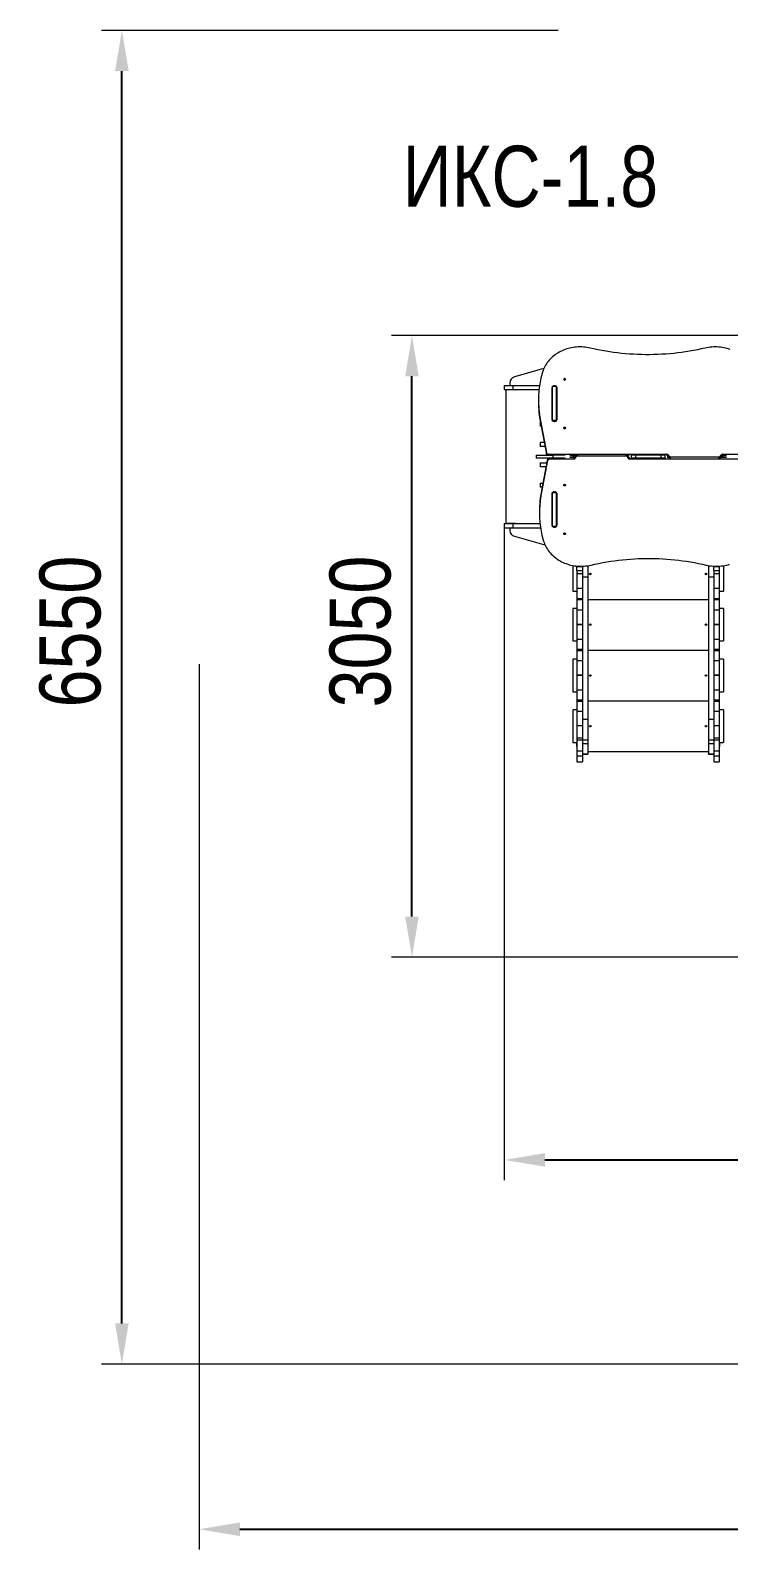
# Model space of a CAD drawing. Header units: millimetres. Extents: x -4444 to 4178, y -4283 to 3184.
# Drawn here: x -4444 to -1010, y -4283 to 3184 of the extents above; entities that cross this region are included whole.
import ezdxf

# ---------------------------------------------------------------- set-up
doc = ezdxf.new("R2010")
doc.units = ezdxf.units.MM
for name, color, linetype in [('DIKOM_АРТИКУЛ', 7, 'Continuous'), ('DIKOM_ОБЪЕКТ', 7, 'Continuous'), ('DIKOM_РАЗМЕР_ЗОНА', 7, 'Continuous'), ('DIKOM_РАЗМЕР_ОБЪЕКТА', 7, 'Continuous')]:
    doc.layers.add(name, color=color, linetype=linetype)
doc.styles.add('style1', font='arial.ttf', dxfattribs={"width": 0.8})
doc.dimstyles.new('1-50', dxfattribs={"dimtxt": 300, "dimasz": 200, "dimexe": 100, "dimexo": 0, "dimgap": 100, "dimtad": 1, "dimtxsty": 'style1', "dimcen": 200, "dimclrd": 7, "dimclre": 7, "dimclrt": 7, "dimadec": 1, "dimazin": 2, "dimtfac": 1, "dimtmove": 0, "dimatfit": 2, "dimfxl": 0, "dimlwd": 25, "dimlwe": 18, "dimarcsym": 0})

# ---------------------------------------------------------------- blocks, each defined once
blk = doc.blocks.new('*D9')
at = {"layer": 'Defpoints', "color": 0, "transparency": 16777216}
for p in [(-2113.4, 739.2), (2678.5, 739.2), (2678.5, -2367.6)]:
    blk.add_point(p, dxfattribs=at)
at = {"layer": 'DIKOM_РАЗМЕР_ОБЪЕКТА', "color": 7, "lineweight": 18, "transparency": 16777216}
for p, q in [((-2113.4, 739.2), (-2113.4, -2467.6)), ((2678.5, 739.2), (2678.5, -2467.6))]:
    blk.add_line(p, q, dxfattribs=at)
at = {"layer": 'DIKOM_РАЗМЕР_ОБЪЕКТА', "color": 7, "lineweight": 25, "transparency": 16777216}
blk.add_line((-1913.4, -2367.6), (2478.5, -2367.6), dxfattribs=at)
at = {"layer": 'DIKOM_РАЗМЕР_ОБЪЕКТА', "color": 7, "transparency": 16777216}
for points in [[(-1913.4, -2334.3), (-1913.4, -2400.9), (-2113.4, -2367.6)], [(2478.5, -2334.3), (2478.5, -2400.9), (2678.5, -2367.6)]]:
    blk.add_solid(points, dxfattribs=at)
at = {"layer": 'DIKOM_РАЗМЕР_ОБЪЕКТА', "color": 7, "transparency": 16777216, "insert": (158.5, -2114.4), "char_height": 300, "attachment_point": 5, "style": 'style1'}
blk.add_mtext('4800', dxfattribs=at)
blk = doc.blocks.new('*D10')
at = {"layer": 'Defpoints', "color": 0, "transparency": 16777216}
for p in [(-2567, 1683.7), (-806.9, 1683.7), (1281.1, -1371.2)]:
    blk.add_point(p, dxfattribs=at)
at = {"layer": 'DIKOM_РАЗМЕР_ОБЪЕКТА', "color": 7, "lineweight": 18, "transparency": 16777216}
for p, q in [((-806.9, 1683.7), (-2667, 1683.7)), ((1281.1, -1371.2), (-2667, -1371.2))]:
    blk.add_line(p, q, dxfattribs=at)
at = {"layer": 'DIKOM_РАЗМЕР_ОБЪЕКТА', "color": 7, "lineweight": 25, "transparency": 16777216}
blk.add_line((-2567, -1171.2), (-2567, 1483.7), dxfattribs=at)
at = {"layer": 'DIKOM_РАЗМЕР_ОБЪЕКТА', "color": 7, "transparency": 16777216}
for points in [[(-2600.4, 1483.7), (-2533.7, 1483.7), (-2567, 1683.7)], [(-2600.4, -1171.2), (-2533.7, -1171.2), (-2567, -1371.2)]]:
    blk.add_solid(points, dxfattribs=at)
at = {"layer": 'DIKOM_РАЗМЕР_ОБЪЕКТА', "color": 7, "transparency": 16777216, "insert": (-2820.3, 229.2), "char_height": 300, "attachment_point": 5, "rotation": 90, "style": 'style1'}
blk.add_mtext('3050', dxfattribs=at)
blk = doc.blocks.new('*D11')
at = {"layer": 'Defpoints', "color": 0, "transparency": 16777216}
for p in [(4178.5, 239.2), (-3613.4, 69.4), (4178.5, -4182.7)]:
    blk.add_point(p, dxfattribs=at)
at = {"layer": 'DIKOM_РАЗМЕР_ЗОНА', "color": 7, "lineweight": 18, "transparency": 16777216}
for p, q in [((4178.5, 239.2), (4178.5, -4282.7)), ((-3613.4, 69.4), (-3613.4, -4282.7))]:
    blk.add_line(p, q, dxfattribs=at)
at = {"layer": 'DIKOM_РАЗМЕР_ЗОНА', "color": 7, "lineweight": 25, "transparency": 16777216}
blk.add_line((-3413.4, -4182.7), (3978.5, -4182.7), dxfattribs=at)
at = {"layer": 'DIKOM_РАЗМЕР_ЗОНА', "color": 7, "transparency": 16777216}
for points in [[(-3413.4, -4149.3), (-3413.4, -4216), (-3613.4, -4182.7)], [(3978.5, -4149.3), (3978.5, -4216), (4178.5, -4182.7)]]:
    blk.add_solid(points, dxfattribs=at)
at = {"layer": 'DIKOM_РАЗМЕР_ЗОНА', "color": 7, "transparency": 16777216, "insert": (495.7, -3929.5), "char_height": 300, "attachment_point": 5, "style": 'style1'}
blk.add_mtext('7800', dxfattribs=at)
blk = doc.blocks.new('*D12')
at = {"layer": 'Defpoints', "color": 0, "transparency": 16777216}
for p in [(-3993.6, 3183.7), (-1848.1, 3183.7), (607, -3371.2)]:
    blk.add_point(p, dxfattribs=at)
at = {"layer": 'DIKOM_РАЗМЕР_ЗОНА', "color": 7, "lineweight": 18, "transparency": 16777216}
for p, q in [((-1848.1, 3183.7), (-4093.6, 3183.7)), ((607, -3371.2), (-4093.6, -3371.2))]:
    blk.add_line(p, q, dxfattribs=at)
at = {"layer": 'DIKOM_РАЗМЕР_ЗОНА', "color": 7, "lineweight": 25, "transparency": 16777216}
blk.add_line((-3993.6, -3171.2), (-3993.6, 2983.7), dxfattribs=at)
at = {"layer": 'DIKOM_РАЗМЕР_ЗОНА', "color": 7, "transparency": 16777216}
for points in [[(-4026.9, 2983.7), (-3960.2, 2983.7), (-3993.6, 3183.7)], [(-4026.9, -3171.2), (-3960.2, -3171.2), (-3993.6, -3371.2)]]:
    blk.add_solid(points, dxfattribs=at)
at = {"layer": 'DIKOM_РАЗМЕР_ЗОНА', "color": 7, "transparency": 16777216, "insert": (-4246.7, 229.2), "char_height": 300, "attachment_point": 5, "rotation": 90, "style": 'style1'}
blk.add_mtext('6550', dxfattribs=at)

msp = doc.modelspace()

# ---------------------------------------------------------------- linework, layer by layer
at = {"layer": 'DIKOM_ОБЪЕКТ', "color": 7, "linetype": 'Continuous', "lineweight": 15}
for p, q in [((-1918.623, 1521.519), (-2063.514, 1480.949)), ((-2113.425, 1439.214), (-2113.425, 1418.214)), ((-2113.425, 1439.214), (-2070.741, 1439.214)), ((-2085.425, 1452.06), (-2085.425, 1445.214)), ((-2070.741, 1439.214), (-2070.741, 1418.214)), ((-2070.741, 1439.214), (-1939.485, 1439.214)), ((-1877.175, 1269.874), (-1877.175, 1428.789)), ((-1876.425, 1433.619), (-1876.425, 1434.69)), ((-1855.425, 1433.619), (-1876.425, 1433.619)), ((-1876.425, 1267.227), (-1876.425, 1433.619)), ((-1858.336, 1434.732), (-1873.514, 1434.732)), ((-1868.175, 1436.583), (-1863.675, 1436.583)), ((-1868.175, 1436.583), (-1868.175, 1434.732)), ((-1863.675, 1436.583), (-1863.675, 1434.732)), ((-1855.425, 1433.619), (-1855.425, 1434.69)), ((-1855.425, 1267.227), (-1855.425, 1433.619)), ((-1855.425, 1423.343), (-1854.993, 1423.343)), ((-1854.675, 1428.789), (-1854.675, 1269.874)), ((-2113.425, 1418.214), (-2070.741, 1418.214)), ((-2105.425, 1411.214), (-2105.425, 767.214)), ((-2061.425, 1417.214), (-2099.425, 1417.214)), ((-2070.741, 1418.214), (-1942.273, 1418.214)), ((-1945.249, 1364.398), (-1945.249, 1356.898)), ((-1936.425, 1259.214), (-1936.425, 1238.214)), ((-1936.425, 1259.214), (-1935.392, 1259.214)), ((-1935.095, 1238.214), (-1936.425, 1238.214)), ((-1931.399, 1238.214), (-1935.095, 1238.214)), ((-1934.891, 1264.284), (-1905.598, 1108.506)), ((-1934.891, 1256.784), (-1934.891, 1264.284)), ((-1934.891, 1256.784), (-1905.598, 1101.006)), ((-1855.425, 1267.227), (-1876.425, 1267.227)), ((-1876.425, 1263.973), (-1876.425, 1267.227)), ((-1863.675, 1262.079), (-1868.175, 1262.079)), ((-1855.425, 1263.973), (-1855.425, 1267.227)), ((-1936.425, 1159.214), (-1936.425, 1138.214)), ((-1936.425, 1159.214), (-1935.095, 1159.214)), ((-1935.095, 1138.214), (-1936.425, 1138.214)), ((-1935.095, 1159.214), (-1916.544, 1159.214)), ((-1912.595, 1138.214), (-1935.095, 1138.214)), ((-1955.697, 1096.72), (-1955.697, 1081.72)), ((-1955.697, 1096.72), (-1874.522, 1096.72)), ((-1874.522, 1081.72), (-1955.697, 1081.72)), ((-1936.425, 1059.214), (-1936.425, 1038.214)), ((-1936.425, 1059.214), (-1935.095, 1059.214)), ((-1935.095, 1059.214), (-1904.067, 1059.214)), ((-1900.639, 1077.441), (-1929.932, 921.665)), ((-1900.639, 1069.941), (-1929.932, 914.165)), ((-1905.598, 1101.006), (-1905.598, 1108.506)), ((-1900.639, 1077.441), (-1900.639, 1069.941)), ((-1895.728, 1101.238), (-1314.268, 1101.24)), ((-1895.728, 1101.238), (-1895.728, 1096.72)), ((-1890.769, 1081.72), (-1890.769, 1077.21)), ((-1771.544, 1077.21), (-1890.769, 1077.21)), ((-1874.522, 1096.72), (-1874.522, 1081.72)), ((-1814.138, 1096.72), (-1874.522, 1096.72)), ((-1814.192, 1081.72), (-1874.522, 1081.72)), ((-1771.544, 1084.71), (-1790.277, 1084.71)), ((-1790.241, 1093.738), (-1761.75, 1093.738)), ((-1772.724, 1084.71), (-1772.724, 1093.738)), ((-1771.544, 1084.71), (-1771.544, 1077.21)), ((-1762.657, 1083.773), (-1762.657, 1091.273)), ((-1515.343, 1098.566), (-1752.782, 1098.566)), ((-1752.782, 1098.566), (-1752.782, 1091.066)), ((-1515.343, 1091.066), (-1752.782, 1091.066)), ((-1515.343, 1098.566), (-1515.343, 1091.066)), ((-1506.376, 1093.739), (-1498.721, 1093.739)), ((-1505.469, 1091.273), (-1505.469, 1083.773)), ((-1504.955, 1093.739), (-1504.955, 1089.646)), ((-1496.582, 1077.21), (-1496.582, 1084.291)), ((-915.121, 1077.212), (-1496.582, 1077.21)), ((-1487.865, 1096.72), (-1488.98, 1096.72)), ((-1487.865, 1081.72), (-1488.956, 1081.72)), ((-1487.865, 1081.72), (-1487.865, 1096.72)), ((-1467.821, 1096.72), (-1487.865, 1096.72)), ((-1467.821, 1081.72), (-1487.865, 1081.72)), ((-1343.029, 1096.72), (-1467.821, 1096.72)), ((-1467.821, 1096.72), (-1467.821, 1081.72)), ((-1343.029, 1081.72), (-1467.821, 1081.72)), ((-1343.029, 1096.72), (-1343.029, 1081.72)), ((-1322.985, 1096.72), (-1343.029, 1096.72)), ((-1322.985, 1081.72), (-1343.029, 1081.72)), ((-1322.985, 1096.72), (-1322.985, 1081.72)), ((-1321.868, 1096.72), (-1322.985, 1096.72)), ((-1321.895, 1081.72), (-1322.985, 1081.72)), ((-1314.268, 1101.24), (-1314.268, 1094.162)), ((-1304.473, 1084.71), (-1312.147, 1084.71)), ((-1305.895, 1084.71), (-1305.895, 1088.804)), ((-1305.381, 1087.176), (-1305.381, 1094.676)), ((-1295.506, 1087.383), (-1058.067, 1087.383)), ((-1295.506, 1079.989), (-1295.506, 1087.383)), ((-1058.067, 1079.99), (-1058.067, 1087.383)), ((-1020.565, 1084.711), (-1049.1, 1084.711)), ((-1048.193, 1094.676), (-1048.193, 1087.176)), ((-1039.306, 1101.24), (-920.08, 1101.24)), ((-1039.306, 1093.74), (-1039.306, 1101.24)), ((-1039.306, 1093.74), (-1020.617, 1093.74)), ((-1038.125, 1093.74), (-1038.125, 1084.711)), ((-1935.095, 1038.214), (-1936.425, 1038.214)), ((-1908.015, 1038.214), (-1935.095, 1038.214)), ((-1936.425, 959.214), (-1936.425, 938.214)), ((-1936.425, 959.214), (-1935.095, 959.214)), ((-1935.095, 938.214), (-1936.425, 938.214)), ((-1935.095, 959.214), (-1922.871, 959.214)), ((-1926.82, 938.214), (-1935.095, 938.214)), ((-1929.932, 921.665), (-1929.932, 914.165)), ((-1877.175, 749.66), (-1877.175, 908.576)), ((-1876.425, 911.565), (-1876.425, 914.62)), ((-1855.425, 911.565), (-1876.425, 911.565)), ((-1876.425, 744.834), (-1876.425, 911.565)), ((-1868.175, 916.37), (-1863.675, 916.37)), ((-1855.425, 911.565), (-1855.425, 914.62)), ((-1855.425, 744.834), (-1855.425, 911.565)), ((-1854.675, 908.576), (-1854.675, 749.66)), ((-1940.29, 821.551), (-1940.29, 814.051)), ((-2113.425, 760.214), (-2113.425, 739.214)), ((-2113.425, 760.214), (-2070.741, 760.214)), ((-2099.425, 761.214), (-2061.425, 761.214)), ((-2070.741, 760.214), (-2070.741, 739.214)), ((-2070.741, 760.214), (-1937.311, 760.214)), ((-1877.175, 815.412), (-1876.425, 815.412)), ((-1877.175, 774.214), (-1876.425, 774.214)), ((-1855.425, 815.412), (-1854.675, 815.412)), ((-1854.992, 755.11), (-1855.425, 755.11)), ((-2113.425, 739.214), (-2070.741, 739.214)), ((-2085.425, 733.214), (-2085.425, 726.368)), ((-2070.741, 739.214), (-1934.522, 739.214)), ((-2063.514, 697.479), (-1912.955, 655.323)), ((-1855.425, 744.834), (-1876.425, 744.834)), ((-1876.425, 743.764), (-1876.425, 744.834)), ((-1873.514, 743.721), (-1858.335, 743.721)), ((-1868.175, 741.866), (-1868.175, 743.721)), ((-1863.675, 741.866), (-1868.175, 741.866)), ((-1863.675, 743.721), (-1863.675, 741.866)), ((-1855.425, 743.764), (-1855.425, 744.834)), ((-1776.425, 554.007), (-1776.425, 427.435)), ((-1755.425, 551.079), (-1755.425, 548.933)), ((-1755.425, 548.933), (-1728.425, 548.933)), ((-1755.425, 528.756), (-1755.425, 548.933)), ((-1755.425, 528.756), (-1728.425, 528.756)), ((-1755.425, 528.756), (-1755.425, 515.214)), ((-1728.425, 550.32), (-1728.425, 548.933)), ((-1728.425, 548.933), (-1728.425, 529.55)), ((-1728.425, 529.55), (-1728.425, 496.669)), ((-1701.425, 552.908), (-1701.425, 496.669)), ((-1109.425, 553.757), (-1109.425, 496.669)), ((-1082.425, 550.543), (-1082.425, 548.933)), ((-1082.425, 548.933), (-1055.425, 548.933)), ((-1082.425, 529.55), (-1082.425, 548.933)), ((-1082.425, 529.55), (-1082.425, 496.669)), ((-1082.425, 528.756), (-1055.425, 528.756)), ((-1055.425, 550.689), (-1055.425, 548.933)), ((-1055.425, 548.933), (-1055.425, 528.756)), ((-1055.425, 528.756), (-1055.425, 515.214)), ((-1034.425, 553.126), (-1034.425, 427.435)), ((-1755.425, 515.214), (-1728.425, 515.214)), ((-1755.425, 515.214), (-1755.425, 512.214)), ((-1728.425, 512.214), (-1755.425, 512.214)), ((-1755.425, 512.214), (-1755.425, 442.214)), ((-1701.425, 496.669), (-1728.425, 496.669)), ((-1728.425, 496.669), (-1728.425, -201.376)), ((-1701.425, 496.669), (-1701.425, -201.376)), ((-1082.425, 496.669), (-1109.425, 496.669)), ((-1109.425, 496.669), (-1109.425, -201.376)), ((-1082.425, 515.214), (-1055.425, 515.214)), ((-1055.425, 512.214), (-1082.425, 512.214)), ((-1082.425, 496.669), (-1082.425, -201.376)), ((-1055.425, 515.214), (-1055.425, 512.214)), ((-1055.425, 512.214), (-1055.425, 442.214)), ((-1776.425, 427.435), (-1755.425, 427.435)), ((-1755.425, 442.214), (-1728.425, 442.214)), ((-1755.425, 442.214), (-1755.425, 392.214)), ((-1755.425, 392.214), (-1728.425, 392.214)), ((-1755.425, 392.214), (-1755.425, 386.214)), ((-1755.425, 386.214), (-1728.425, 386.214)), ((-1755.425, 386.214), (-1755.425, 336.214)), ((-1701.425, 387.214), (-1109.425, 387.214)), ((-1082.425, 442.214), (-1055.425, 442.214)), ((-1082.425, 392.214), (-1055.425, 392.214)), ((-1082.425, 386.214), (-1055.425, 386.214)), ((-1055.425, 442.214), (-1055.425, 392.214)), ((-1055.425, 427.435), (-1034.425, 427.435)), ((-1055.425, 392.214), (-1055.425, 386.214)), ((-1055.425, 386.214), (-1055.425, 336.214)), ((-1755.425, 343.214), (-1776.425, 343.214)), ((-1776.425, 343.214), (-1776.425, 183.214)), ((-1755.425, 336.214), (-1728.425, 336.214)), ((-1755.425, 336.214), (-1755.425, 266.214)), ((-1082.425, 336.214), (-1055.425, 336.214)), ((-1034.425, 343.214), (-1055.425, 343.214)), ((-1055.425, 336.214), (-1055.425, 266.214)), ((-1034.425, 343.214), (-1034.425, 183.214)), ((-1755.425, 266.214), (-1728.425, 266.214)), ((-1755.425, 266.214), (-1755.425, 262.214)), ((-1728.425, 262.214), (-1755.425, 262.214)), ((-1755.425, 262.214), (-1755.425, 192.214)), ((-1082.425, 266.214), (-1055.425, 266.214)), ((-1055.425, 262.214), (-1082.425, 262.214)), ((-1055.425, 266.214), (-1055.425, 262.214)), ((-1055.425, 262.214), (-1055.425, 192.214)), ((-1776.425, 183.214), (-1755.425, 183.214)), ((-1755.425, 192.214), (-1728.425, 192.214)), ((-1755.425, 192.214), (-1755.425, 142.214)), ((-1082.425, 192.214), (-1055.425, 192.214)), ((-1055.425, 192.214), (-1055.425, 142.214)), ((-1055.425, 183.214), (-1034.425, 183.214)), ((-1755.425, 93.214), (-1776.425, 93.214)), ((-1776.425, 93.214), (-1776.425, -66.786)), ((-1755.425, 142.214), (-1728.425, 142.214)), ((-1755.425, 142.214), (-1755.425, 136.214)), ((-1755.425, 136.214), (-1728.425, 136.214)), ((-1755.425, 136.214), (-1755.425, 86.214)), ((-1755.425, 86.214), (-1728.425, 86.214)), ((-1755.425, 86.214), (-1755.425, 16.214)), ((-1701.425, 138.214), (-1109.425, 138.214)), ((-1082.425, 142.214), (-1055.425, 142.214)), ((-1082.425, 136.214), (-1055.425, 136.214)), ((-1082.425, 86.214), (-1055.425, 86.214)), ((-1055.425, 142.214), (-1055.425, 136.214)), ((-1055.425, 136.214), (-1055.425, 86.214)), ((-1034.425, 93.214), (-1055.425, 93.214)), ((-1055.425, 86.214), (-1055.425, 16.214)), ((-1034.425, 93.214), (-1034.425, -66.786)), ((-1755.425, 16.214), (-1728.425, 16.214)), ((-1755.425, 16.214), (-1755.425, 13.214)), ((-1728.425, 13.214), (-1755.425, 13.214)), ((-1755.425, 13.214), (-1755.425, -56.786)), ((-1082.425, 16.214), (-1055.425, 16.214)), ((-1055.425, 13.214), (-1082.425, 13.214)), ((-1055.425, 16.214), (-1055.425, 13.214)), ((-1055.425, 13.214), (-1055.425, -56.786)), ((-1776.425, -66.786), (-1755.425, -66.786)), ((-1755.425, -56.786), (-1728.425, -56.786)), ((-1755.425, -56.786), (-1755.425, -106.786)), ((-1082.425, -56.786), (-1055.425, -56.786)), ((-1055.425, -56.786), (-1055.425, -106.786)), ((-1055.425, -66.786), (-1034.425, -66.786)), ((-1755.425, -106.786), (-1728.425, -106.786)), ((-1755.425, -106.786), (-1755.425, -112.786)), ((-1755.425, -112.786), (-1728.425, -112.786)), ((-1755.425, -112.786), (-1755.425, -162.786)), ((-1701.425, -111.786), (-1109.425, -111.786)), ((-1082.425, -106.786), (-1055.425, -106.786)), ((-1082.425, -112.786), (-1055.425, -112.786)), ((-1055.425, -106.786), (-1055.425, -112.786)), ((-1055.425, -112.786), (-1055.425, -162.786)), ((-1755.425, -155.786), (-1776.425, -155.786)), ((-1776.425, -155.786), (-1776.425, -315.786)), ((-1755.425, -162.786), (-1728.425, -162.786)), ((-1755.425, -162.786), (-1755.425, -233.835)), ((-1728.425, -201.376), (-1701.425, -201.376)), ((-1728.425, -201.376), (-1728.425, -303.245)), ((-1701.425, -201.376), (-1701.425, -303.245)), ((-1109.425, -201.376), (-1082.425, -201.376)), ((-1109.425, -201.376), (-1109.425, -303.245)), ((-1082.425, -162.786), (-1055.425, -162.786)), ((-1082.425, -201.376), (-1082.425, -303.245)), ((-1034.425, -155.786), (-1055.425, -155.786)), ((-1055.425, -162.786), (-1055.425, -233.835)), ((-1034.425, -155.786), (-1034.425, -315.786)), ((-1728.425, -233.835), (-1755.425, -233.835)), ((-1755.425, -233.835), (-1755.425, -292.747)), ((-1755.425, -292.747), (-1728.425, -292.747)), ((-1755.425, -292.747), (-1755.425, -303.535)), ((-1055.425, -233.835), (-1082.425, -233.835)), ((-1082.425, -292.747), (-1055.425, -292.747)), ((-1055.425, -233.835), (-1055.425, -292.747)), ((-1055.425, -292.747), (-1055.425, -303.535)), ((-1776.425, -315.786), (-1755.425, -315.786)), ((-1758.425, -315.786), (-1758.425, -335.786)), ((-1758.425, -335.786), (-1755.425, -335.786)), ((-1755.425, -303.535), (-1728.425, -303.535)), ((-1755.425, -303.535), (-1755.425, -356.47)), ((-1755.425, -356.47), (-1728.425, -356.47)), ((-1755.425, -356.47), (-1755.425, -381.657)), ((-1728.425, -303.245), (-1701.425, -303.245)), ((-1728.425, -303.245), (-1728.425, -323.373)), ((-1701.425, -323.373), (-1728.425, -323.373)), ((-1728.425, -323.373), (-1728.425, -363.139)), ((-1728.425, -363.139), (-1728.425, -381.657)), ((-1728.425, -372.031), (-1701.425, -372.031)), ((-1728.425, -372.679), (-1701.425, -372.679)), ((-1701.425, -303.245), (-1701.425, -323.373)), ((-1701.425, -323.373), (-1701.425, -372.031)), ((-1701.425, -360.786), (-1109.425, -360.786)), ((-1701.425, -372.031), (-1701.425, -372.679)), ((-1109.425, -303.245), (-1082.425, -303.245)), ((-1109.425, -303.245), (-1109.425, -323.373)), ((-1082.425, -323.373), (-1109.425, -323.373)), ((-1109.425, -323.373), (-1109.425, -372.031)), ((-1109.425, -372.031), (-1082.425, -372.031)), ((-1109.425, -372.679), (-1109.425, -372.031)), ((-1109.425, -372.679), (-1082.425, -372.679)), ((-1082.425, -303.245), (-1082.425, -323.373)), ((-1082.425, -303.535), (-1055.425, -303.535)), ((-1082.425, -323.373), (-1082.425, -363.139)), ((-1082.425, -356.47), (-1055.425, -356.47)), ((-1082.425, -363.139), (-1082.425, -381.657)), ((-1055.425, -303.535), (-1055.425, -356.47)), ((-1055.425, -315.786), (-1034.425, -315.786)), ((-1055.425, -335.786), (-1052.425, -335.786)), ((-1055.425, -356.47), (-1055.425, -381.657)), ((-1052.425, -335.786), (-1052.425, -315.786)), ((-1755.425, -381.657), (-1728.425, -381.657)), ((-1755.425, -381.657), (-1755.425, -410.786)), ((-1755.425, -410.786), (-1728.425, -410.786)), ((-1728.425, -381.657), (-1728.425, -410.786)), ((-1082.425, -381.657), (-1055.425, -381.657)), ((-1082.425, -381.657), (-1082.425, -410.786)), ((-1082.425, -410.786), (-1055.425, -410.786)), ((-1055.425, -381.657), (-1055.425, -410.786))]:
    msp.add_line(p, q, dxfattribs=at)
at = {"layer": 'DIKOM_ОБЪЕКТ', "color": 7, "linetype": 'Continuous', "lineweight": 15, "flags": 128}
for points in [[(-1690.949, 1622.504), (-1699.063, 1624.246), (-1707.258, 1625.679), (-1715.518, 1626.797), (-1723.826, 1627.6), (-1732.167, 1628.086), (-1740.525, 1628.253), (-1748.883, 1628.102), (-1757.226, 1627.632), (-1765.536, 1626.845), (-1773.799, 1625.742), (-1781.997, 1624.326), (-1790.116, 1622.599), (-1798.139, 1620.564), (-1806.051, 1618.225), (-1813.836, 1615.587), (-1821.48, 1612.655), (-1828.968, 1609.435), (-1836.284, 1605.933), (-1843.416, 1602.155), (-1850.349, 1598.109), (-1857.07, 1593.803), (-1863.565, 1589.246), (-1869.823, 1584.445), (-1875.831, 1579.41), (-1881.577, 1574.152), (-1887.051, 1568.679), (-1892.241, 1563.003), (-1897.138, 1557.136), (-1901.732, 1551.087), (-1906.015, 1544.869), (-1909.977, 1538.494), (-1913.612, 1531.974), (-1916.912, 1525.322), (-1919.872, 1518.551), (-1922.484, 1511.673), (-1924.744, 1504.703)], [(-1124.86, 1622.504), (-1143.967, 1618.173), (-1163.162, 1614.145), (-1182.439, 1610.422), (-1201.792, 1607.005), (-1221.213, 1603.895), (-1240.697, 1601.093), (-1260.237, 1598.6), (-1279.826, 1596.416), (-1299.458, 1594.544), (-1319.126, 1592.982), (-1338.824, 1591.732), (-1358.544, 1590.794), (-1378.282, 1590.169), (-1398.029, 1589.856), (-1417.78, 1589.856), (-1437.527, 1590.169), (-1457.265, 1590.794), (-1476.986, 1591.732), (-1496.683, 1592.982), (-1516.351, 1594.544), (-1535.983, 1596.416), (-1555.572, 1598.6), (-1575.112, 1601.093), (-1594.596, 1603.895), (-1614.017, 1607.005), (-1633.37, 1610.422), (-1652.647, 1614.145), (-1671.842, 1618.173), (-1690.949, 1622.504)], [(-1001.973, 1615.587), (-1009.758, 1618.225), (-1017.67, 1620.564), (-1025.693, 1622.599), (-1033.812, 1624.326), (-1042.01, 1625.742), (-1050.273, 1626.845), (-1058.583, 1627.632), (-1066.926, 1628.102), (-1075.284, 1628.253), (-1083.642, 1628.086), (-1091.983, 1627.6), (-1100.291, 1626.797), (-1108.551, 1625.679), (-1116.746, 1624.246), (-1124.86, 1622.504)], [(-1816.425, 1472.653), (-1817.664, 1472.499), (-1818.804, 1472.049), (-1819.75, 1471.338), (-1820.427, 1470.426), (-1820.78, 1469.385), (-1820.78, 1468.301), (-1820.427, 1467.26), (-1819.75, 1466.348), (-1818.804, 1465.637), (-1817.664, 1465.187), (-1816.425, 1465.032), (-1815.185, 1465.187), (-1814.046, 1465.637), (-1813.099, 1466.348), (-1812.422, 1467.26), (-1812.07, 1468.301), (-1812.07, 1469.385), (-1812.422, 1470.426), (-1813.099, 1471.338), (-1814.046, 1472.049), (-1815.185, 1472.499), (-1816.425, 1472.653)], [(-1817.206, 1465.093), (-1816.425, 1465.153), (-1815.644, 1465.093)], [(-1816.425, 1233.63), (-1815.185, 1233.476), (-1814.046, 1233.026), (-1813.099, 1232.315), (-1812.422, 1231.403), (-1812.07, 1230.362), (-1812.07, 1229.278), (-1812.422, 1228.237), (-1813.099, 1227.325), (-1814.046, 1226.614), (-1815.185, 1226.164), (-1816.425, 1226.009), (-1817.664, 1226.164), (-1818.804, 1226.614), (-1819.75, 1227.325), (-1820.427, 1228.237), (-1820.78, 1229.278), (-1820.78, 1230.362), (-1820.427, 1231.403), (-1819.75, 1232.315), (-1818.804, 1233.026), (-1817.664, 1233.476), (-1816.425, 1233.63)], [(-1817.206, 1226.07), (-1816.425, 1226.13), (-1815.644, 1226.07)], [(-1816.425, 944.819), (-1817.664, 944.973), (-1818.804, 945.424), (-1819.75, 946.134), (-1820.427, 947.047), (-1820.78, 948.087), (-1820.78, 949.172), (-1820.427, 950.213), (-1819.75, 951.125), (-1818.804, 951.835), (-1817.664, 952.286), (-1816.425, 952.44), (-1815.185, 952.286), (-1814.046, 951.835), (-1813.099, 951.125), (-1812.422, 950.213), (-1812.07, 949.172), (-1812.07, 948.087), (-1812.422, 947.047), (-1813.099, 946.134), (-1814.046, 945.424), (-1815.185, 944.973), (-1816.425, 944.819)], [(-1815.644, 952.38), (-1816.425, 952.319), (-1817.206, 952.38)], [(-1919.785, 673.747), (-1917.524, 666.776), (-1914.912, 659.899), (-1911.953, 653.128), (-1908.653, 646.476), (-1905.018, 639.956), (-1901.055, 633.581), (-1896.773, 627.363), (-1892.178, 621.314), (-1887.281, 615.446), (-1882.091, 609.771), (-1876.618, 604.298), (-1870.871, 599.04), (-1864.863, 594.005), (-1858.606, 589.204), (-1852.11, 584.646), (-1845.389, 580.34), (-1838.457, 576.295), (-1831.325, 572.517), (-1824.008, 569.015), (-1816.52, 565.794), (-1808.877, 562.863), (-1801.091, 560.225), (-1793.179, 557.886), (-1785.156, 555.851), (-1777.038, 554.124), (-1768.839, 552.707), (-1760.577, 551.605), (-1752.266, 550.818), (-1743.924, 550.348), (-1735.566, 550.197), (-1727.208, 550.364), (-1718.867, 550.85), (-1710.558, 551.653), (-1702.299, 552.771), (-1694.104, 554.203), (-1685.99, 555.946)], [(-1816.425, 705.796), (-1817.664, 705.951), (-1818.804, 706.401), (-1819.75, 707.111), (-1820.427, 708.024), (-1820.78, 709.064), (-1820.78, 710.149), (-1820.427, 711.19), (-1819.75, 712.102), (-1818.804, 712.812), (-1817.664, 713.263), (-1816.425, 713.417), (-1815.185, 713.263), (-1814.046, 712.812), (-1813.099, 712.102), (-1812.422, 711.19), (-1812.07, 710.149), (-1812.07, 709.064), (-1812.422, 708.024), (-1813.099, 707.111), (-1814.046, 706.401), (-1815.185, 705.951), (-1816.425, 705.796)], [(-1815.644, 713.357), (-1816.425, 713.296), (-1817.206, 713.357)], [(-1685.99, 555.946), (-1666.883, 560.277), (-1647.687, 564.305), (-1628.41, 568.028), (-1609.058, 571.445), (-1589.636, 574.555), (-1570.153, 577.357), (-1550.613, 579.85), (-1531.024, 582.033), (-1511.392, 583.906), (-1491.724, 585.468), (-1472.026, 586.718), (-1452.305, 587.655), (-1432.568, 588.281), (-1412.82, 588.593), (-1393.07, 588.593), (-1373.322, 588.281), (-1353.585, 587.655), (-1333.864, 586.718), (-1314.166, 585.468), (-1294.498, 583.906), (-1274.866, 582.033), (-1255.277, 579.85), (-1235.737, 577.357), (-1216.254, 574.555), (-1196.832, 571.445), (-1177.48, 568.028), (-1158.203, 564.305), (-1139.007, 560.277), (-1119.9, 555.946)], [(-1119.9, 555.946), (-1111.786, 554.203), (-1103.591, 552.771), (-1095.332, 551.653), (-1087.023, 550.85), (-1078.682, 550.364), (-1070.324, 550.197), (-1061.966, 550.348), (-1053.624, 550.818), (-1045.313, 551.605), (-1037.051, 552.707), (-1028.852, 554.124), (-1020.734, 555.851), (-1012.711, 557.886), (-1004.799, 560.225)]]:
    msp.add_lwpolyline(points, dxfattribs=at)
at = {"layer": 'DIKOM_ОБЪЕКТ', "color": 7, "linetype": 'Continuous', "lineweight": 15}
for centre in [(-1689.425, 512.214), (-1121.425, 512.214), (-1689.425, 263.214), (-1121.425, 263.214), (-1689.425, 13.214), (-1121.425, 13.214), (-1689.425, -235.786), (-1121.425, -235.786)]:
    msp.add_circle(centre, 4, dxfattribs=at)
for centre, radius, start, end in [((-1454.959, 1364.452), 490.274, 163.3773764, 191.7890488), ((-2055.425, 1452.06), 30, 105.6422465, 180), ((-2079.425, 1445.214), 6, 180, 270), ((-1870.217, 1428.762), 6.958, 153.1503524, 179.774519), ((-1870.217, 1421.262), 6.958, 153.1505835, 179.7742879), ((-1868.259, 1426.768), 9.816, 89.5096972, 126.1928301), ((-1863.591, 1426.768), 9.816, 53.8071683, 90.490135), ((-1861.635, 1428.761), 6.96, 0.2307081, 26.8433842), ((-1861.635, 1421.261), 6.961, 0.230939, 26.8431533), ((-1816.425, 1460.09), 5.064, 81.1274807, 98.8725193), ((-2099.425, 1411.214), 6, 90, 180), ((-2061.425, 1423.214), 6, 270, 303.5573098), ((-1455.309, 1356.996), 489.94, 180.0113948, 191.8024446), ((-1870.217, 1269.901), 6.958, 180.2257217, 206.8495317), ((-1861.635, 1269.902), 6.961, 333.1567316, 359.7690513), ((-1868.259, 1271.895), 9.816, 233.8070722, 270.4904005), ((-1863.591, 1271.895), 9.816, 269.5097673, 306.1929294), ((-1816.425, 1221.067), 5.064, 81.1274807, 98.8725193), ((-1896.22, 1110.905), 9.68, 194.3505256, 272.9138166), ((-1897.467, 1102.636), 8.293, 191.3323099, 225.5023351), ((-1892.509, 1075.812), 8.292, 134.5598047, 168.6695569), ((-1891.261, 1067.542), 9.68, 87.086341, 165.649482), ((-1771.099, 1093.406), 8.707, 267.0711687, 345.8241283), ((-1771.099, 1085.906), 8.707, 267.0711269, 345.824139), ((-1753.276, 1088.904), 9.675, 87.0711041, 165.8242909), ((-1753.276, 1081.404), 9.675, 87.0710496, 165.8243455), ((-1514.849, 1088.904), 9.675, 14.1758185, 92.9289397), ((-1514.849, 1081.404), 9.675, 14.1758185, 92.9289397), ((-1497.344, 1093.14), 8.337, 192.938784, 262.7329653), ((-1497.027, 1085.906), 8.707, 194.1758587, 272.9291374), ((-1313.823, 1092.544), 8.707, 14.1757908, 92.9291743), ((-1313.504, 1085.31), 8.335, 12.935913, 82.6487153), ((-1296.001, 1097.046), 9.675, 194.1758185, 272.9289397), ((-1296.271, 1089.374), 9.371, 193.5622545, 258.1921634), ((-1057.573, 1097.046), 9.675, 267.0710496, 345.8243455), ((-1057.145, 1089.211), 9.18, 281.0946215, 347.1930765), ((-1039.751, 1092.544), 8.707, 87.0711081, 165.8241889), ((-1039.751, 1085.044), 8.707, 87.0710721, 165.8242249), ((-1450.354, 821.454), 489.936, 168.1975032, 179.9886495), ((-1450.001, 813.997), 490.273, 168.2108942, 196.6226549), ((-1870.218, 908.549), 6.957, 153.1497473, 179.774937), ((-1868.254, 906.526), 9.845, 89.5405687, 124.6914527), ((-1863.596, 906.526), 9.845, 55.3085459, 90.4592637), ((-1861.635, 908.548), 6.96, 0.2302897, 26.8439897), ((-1816.425, 957.387), 5.065, 261.2454186, 278.7545814), ((-2099.425, 767.214), 6, 180, 270), ((-2061.425, 755.214), 6, 56.4428961, 90), ((-1870.217, 757.188), 6.958, 180.2257313, 206.8496468), ((-1870.217, 749.688), 6.958, 180.2257313, 206.8496468), ((-1861.635, 757.188), 6.96, 333.1566165, 359.7690416), ((-1861.635, 749.688), 6.96, 333.1566165, 359.7690416), ((-2079.425, 733.214), 6, 90, 180), ((-2055.425, 726.368), 30, 180, 254.3577535), ((-1868.259, 751.681), 9.815, 233.7674889, 270.4914614), ((-1863.591, 751.681), 9.815, 269.5087064, 306.2325127), ((-1816.425, 718.366), 5.067, 261.244267, 278.755733)]:
    msp.add_arc(centre, radius, start, end, dxfattribs=at)

# ---------------------------------------------------------------- texts
at = {"layer": 'DIKOM_АРТИКУЛ', "insert": (-2612.325, 2616.842), "char_height": 300, "attachment_point": 1, "style": 'style1'}
msp.add_mtext_dynamic_manual_height_columns('ИКС-1.8', width=1667.53662, gutter_width=20, heights=[0], dxfattribs=at)

# ---------------------------------------------------------------- dimensions: what is measured, and where the dimension line sits
at = {"layer": 'DIKOM_РАЗМЕР_ЗОНА'}
dim = msp.add_linear_dim(base=(-3993.559, 3183.714), p1=(607.038, -3371.209), p2=(-1848.084, 3183.714), angle=90, text='6550', dimstyle='1-50', dxfattribs=at)
dim.commit()
dim.dimension.update_dxf_attribs({"geometry": '*D12', "text_midpoint": (-3993.559, 229.214), "dimtype": 160})
dim = msp.add_linear_dim(base=(4178.457, -4182.681), p1=(-3613.425, 69.447), p2=(4178.457, 239.214), text='7800', dimstyle='1-50', dxfattribs=at)
dim.commit()
dim.dimension.update_dxf_attribs({"geometry": '*D11', "text_midpoint": (495.672, -4182.681), "dimtype": 160})
at = {"layer": 'DIKOM_РАЗМЕР_ОБЪЕКТА'}
dim = msp.add_linear_dim(base=(-2567.025, 1683.714), p1=(1281.075, -1371.209), p2=(-806.882, 1683.714), angle=90, text='3050', dimstyle='1-50', dxfattribs=at)
dim.commit()
dim.dimension.update_dxf_attribs({"geometry": '*D10', "text_midpoint": (-2567.025, 229.214), "dimtype": 160})
dim = msp.add_linear_dim(base=(2678.457, -2367.606), p1=(-2113.425, 739.208), p2=(2678.457, 739.208), text='4800', dimstyle='1-50', dxfattribs=at)
dim.commit()
dim.dimension.update_dxf_attribs({"geometry": '*D9', "text_midpoint": (158.473, -2367.606), "dimtype": 160})

doc.saveas('drawing.dxf')
